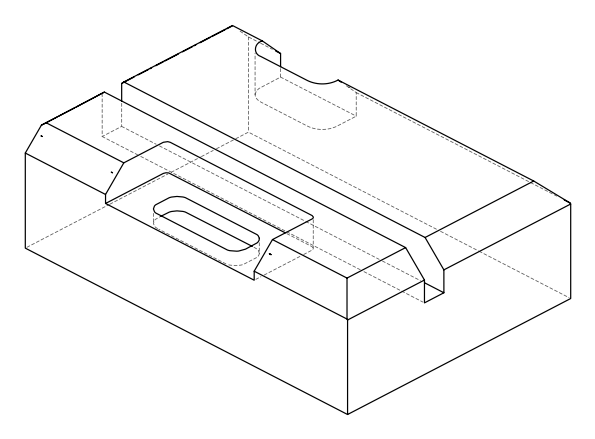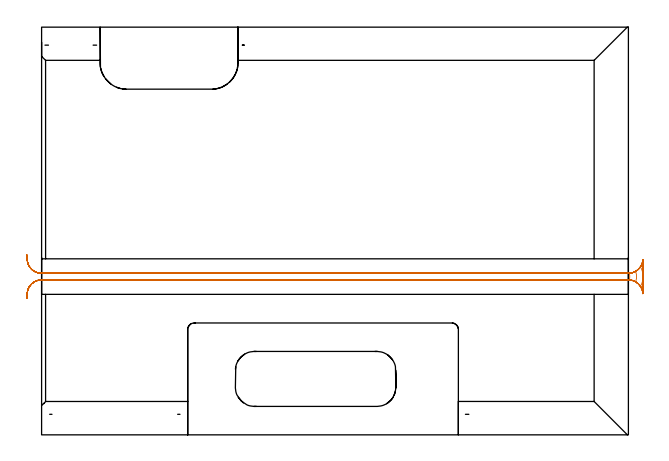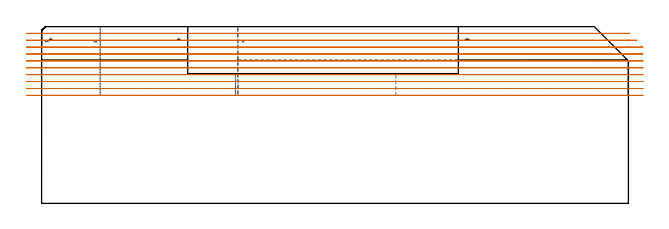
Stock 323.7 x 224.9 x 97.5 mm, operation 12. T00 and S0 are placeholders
(PLAN: 12 operations, 3 tool changes, 193 min)
(1 AREA_MILL | FG_CHAMFER_SURFACE | UGT0205_001 | 2.08 min | 6698 mm3)
(2 AREA_MILL_1 | FG_CHAMFER_SURFACE_1 | UGT0205_001 | 4.79 min | 14949 mm3)
(3 AREA_MILL_2 | FG_CHAMFER_SURFACE_2 | UGT0205_001 | 0.64 min | 149 mm3)
(4 AREA_MILL_3 | FG_CHAMFER_SURFACE_3 | UGT0205_001 | 4.18 min | 15185 mm3)
(5 AREA_MILL_4 | FG_CHAMFER_SURFACE_4 | UGT0205_001 | 1.04 min | 271 mm3)
(6 AREA_MILL_5 | FG_CHAMFER_SURFACE_5 | UGT0205_001 | 7 min | 24153 mm3)
(7 AREA_MILL_6 | FG_CHAMFER_SURFACE_6 | UGT0205_001 | 11.81 min | 35258 mm3)
(8 AREA_MILL_7 | FG_CHAMFER_SURFACE_7 | UGT0205_001 | 5.01 min | 15072 mm3)
(9 MILL_RECTANGULAR_POCKET | POCKET_RECTANGULAR_STRAIGHT | NXT0201_012 | Follow Part, ap 4, ae 75% | 4.49 min | 98066 mm3)
(10 MILL_SLOT | SLOT_PARTIAL_RECTANGULAR | NXT0201_012 | Follow Part, ap 4, ae 75% | 8.35 min | 92526 mm3)
(11 MILL_SLOT_1 | SLOT_PARTIAL_RECTANGULAR_1 | NXT0201_008 | Follow Part, ap 1.5, ae 75% | 129.29 min | 168813 mm3)
(12 MILL_RECTANGULAR_SLOT | SLOT_RECTANGULAR | NXT0201_012 | Follow Part, ap 4, ae 75% | 14.37 min | 237697 mm3)
(TOOL UGT0205_001 | Chamfer Mill 20 x 3 x 45 deg. | D20 FL50 Z2)
(TOOL NXT0201_012 | ENDMILL 16mm [2P460-1600-NA 1630] | D16 FL38 Z6)
(TOOL NXT0201_008 | ENDMILL 6mm [2P460-0600-NA 1630] | D6 FL26 Z6)
(OP 12 MILL_RECTANGULAR_SLOT)
G17 G21 G94 G90
T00 M6
G54
G17 G0 G90 X-8.23 Y75.203 S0 M3
G43 Z107.593 H1
Z93.794
G94 G1 X-7.97 Y78.192 F250.
G2 X0. Y85.5 R8. F500.
G1 X323.7
G2 X324.23 Y85.482 R8.
G3 X324.23 Y89.118 R8.
G2 X323.7 Y89.1 R8.
G1 X0.
G2 X-7.97 Y96.408 R8.
G1 X-8.23 Y99.397 F250.
G0 Y75.203 Z89.994
G1 X-7.97 Y78.192
G2 X0. Y85.5 R8. F500.
G1 X323.7
G2 X327.701 Y84.428 R8.
G3 X327.701 Y90.172 R8.
G2 X323.7 Y89.1 R8.
G1 X0.
G2 X-7.97 Y96.408 R8.
G1 X-8.23 Y99.397 F250.
G0 Y75.203 Z86.195
G1 X-7.97 Y78.192
G2 X0. Y85.5 R8. F500.
G1 X323.7
G2 X330.322 Y81.988 R8.
G3 X331.7 Y86.463 R8.
G1 Y86.509
X331.699 Y88.128
G3 X330.323 Y92.612 R8.
G2 X323.7 Y89.1 R8.
G1 X0.
G2 X-7.97 Y96.408 R8.
G1 X-8.23 Y99.397 F250.
G0 Y75.203 Z82.396
G1 X-7.97 Y78.192
G2 X0. Y85.5 R8. F500.
G1 X323.7
G2 X331.267 Y80.097 R8.
G1 X331.295 Y80.087
G3 X331.7 Y82.585 R8.
G1 Y92.019
G3 X331.296 Y94.515 R8.
G1 X331.268 Y94.506
G2 X323.7 Y89.1 R8.
G1 X0.
G2 X-7.97 Y96.408 R8.
G1 X-8.23 Y99.397 F250.
G0 Y75.203 Z78.596
G1 X-7.97 Y78.192
G2 X0. Y85.5 R8. F500.
G1 X323.7
G2 X331.69 Y77.9 R8.
G1 X331.7
Y96.7
X331.69
G2 X323.7 Y89.1 R8.
G1 X0.
G2 X-7.97 Y96.408 R8.
G1 X-8.23 Y99.397 F250.
G0 Y75.203 Z74.797
G1 X-7.97 Y78.192
G2 X0. Y85.5 R8. F500.
G1 X323.7
G2 X331.69 Y77.9 R8.
G1 X331.7
Y96.7
X331.69
G2 X323.7 Y89.1 R8.
G1 X0.
G2 X-7.97 Y96.408 R8.
G1 X-8.23 Y99.397 F250.
G0 Y75.203 Z70.998
G1 X-7.97 Y78.192
G2 X0. Y85.5 R8. F500.
G1 X323.7
G2 X331.69 Y77.9 R8.
G1 X331.7
Y96.7
X331.69
G2 X323.7 Y89.1 R8.
G1 X0.
G2 X-7.97 Y96.408 R8.
G1 X-8.23 Y99.397 F250.
G0 Y75.203 Z67.199
G1 X-7.97 Y78.192
G2 X0. Y85.5 R8. F500.
G1 X323.7
G2 X331.69 Y77.9 R8.
G1 X331.7
Y96.7
X331.69
G2 X323.7 Y89.1 R8.
G1 X0.
G2 X-7.97 Y96.408 R8.
G1 X-8.23 Y99.397 F250.
G0 Y75.203 Z63.399
G1 X-7.97 Y78.192
G2 X0. Y85.5 R8. F500.
G1 X323.7
G2 X331.69 Y77.9 R8.
G1 X331.7
Y96.7
X331.69
G2 X323.7 Y89.1 R8.
G1 X0.
G2 X-7.97 Y96.408 R8.
G1 X-8.23 Y99.397 F250.
G0 Y75.203 Z59.6
G1 X-7.97 Y78.192
G2 X0. Y85.5 R8. F500.
G1 X323.7
G2 X331.69 Y77.9 R8.
G1 X331.7
Y96.7
X331.69
G2 X323.7 Y89.1 R8.
G1 X0.
G2 X-7.97 Y96.408 R8.
G1 X-8.23 Y99.397 F250.
G0 Z107.593
M5
M2
